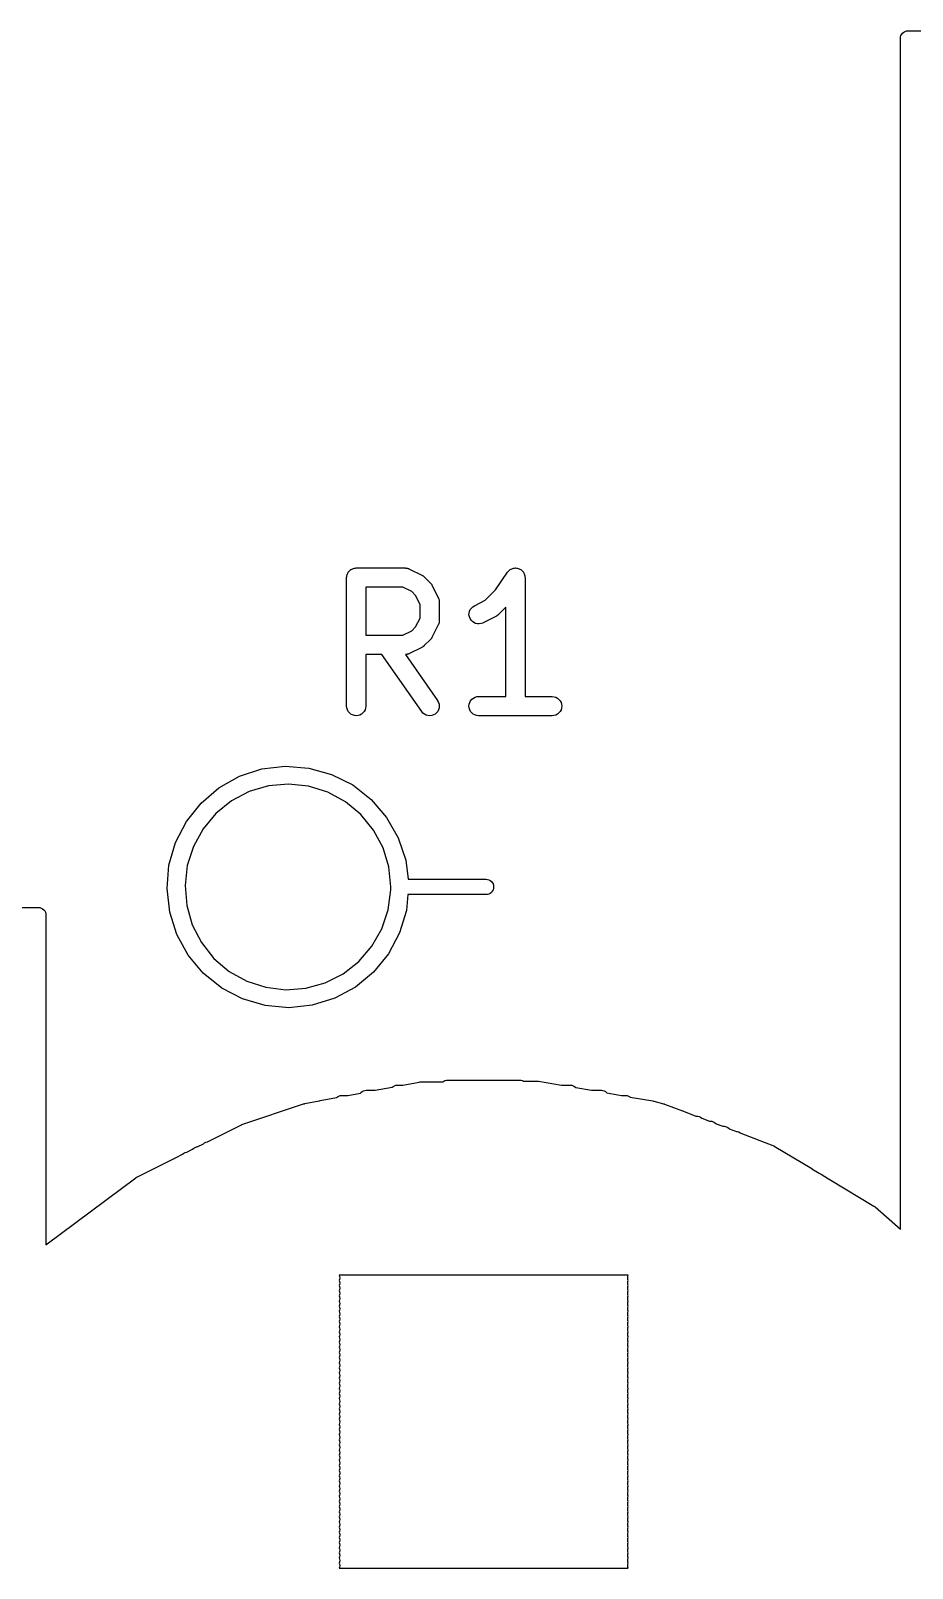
# Model space of a CAD drawing. Extents: x 85 to 121.7, y -96.4 to -70.
# Drawn here: x 105.19 to 112.05, y -83.53 to -71.57 of the extents above; entities that cross this region are included whole.
import ezdxf

# ---------------------------------------------------------------- set-up
doc = ezdxf.new("R2010")
doc.units = 0
doc.header["$MEASUREMENT"] = 0
doc.layers.add('BLACK', color=7, linetype='CONTINUOUS')

msp = doc.modelspace()

# ---------------------------------------------------------------- linework, layer by layer
at = {"layer": 'BLACK', "linetype": 'CONTINUOUS'}
for p, q in [((111.954, -71.628), (111.955, -71.6162)), ((111.954, -71.6309), (111.954, -71.628)), ((111.954, -80.896), (111.954, -71.6309)), ((111.955, -71.6162), (111.958, -71.6049)), ((111.958, -71.6049), (111.964, -71.5945)), ((111.964, -71.5945), (111.971, -71.5854)), ((111.971, -71.5854), (111.981, -71.5779)), ((111.981, -71.5779), (111.991, -71.5723)), ((111.991, -71.5723), (112.002, -71.5689)), ((112.002, -71.5689), (112.011, -71.568)), ((112.011, -71.568), (112.014, -71.5677)), ((112.014, -71.5677), (112.017, -71.568)), ((112.017, -71.568), (113.281, -71.568)), ((107.692, -75.7548), (107.699, -75.7528)), ((107.699, -75.7528), (107.705, -75.7508)), ((107.705, -75.7508), (107.706, -75.7508)), ((107.706, -75.7507), (107.713, -75.7501)), ((107.706, -75.7508), (107.706, -75.7507)), ((107.713, -75.7501), (107.72, -75.7494)), ((107.72, -75.7494), (108.101, -75.7494)), ((108.101, -75.7494), (108.102, -75.7494)), ((108.102, -75.7494), (108.104, -75.7496)), ((108.104, -75.7496), (108.106, -75.7496)), ((108.106, -75.7496), (108.111, -75.7504)), ((108.111, -75.7504), (108.116, -75.751)), ((108.116, -75.751), (108.119, -75.7517)), ((108.119, -75.7517), (108.121, -75.7521)), ((108.121, -75.7521), (108.126, -75.7539)), ((108.93, -75.7548), (108.937, -75.7528)), ((108.937, -75.7528), (108.944, -75.7507)), ((108.944, -75.7507), (108.951, -75.7501)), ((108.944, -75.7507), (108.944, -75.7507)), ((108.944, -75.7507), (108.944, -75.7507)), ((108.951, -75.7501), (108.959, -75.7494)), ((108.959, -75.7494), (108.959, -75.7494)), ((108.959, -75.7494), (108.966, -75.7501)), ((108.959, -75.7494), (108.959, -75.7494)), ((108.966, -75.7501), (108.973, -75.7509)), ((108.973, -75.7509), (108.973, -75.7509)), ((108.973, -75.7509), (108.973, -75.7509)), ((108.973, -75.7509), (108.98, -75.7531)), ((107.645, -75.8233), (107.646, -75.8163)), ((107.645, -75.8238), (107.645, -75.8233)), ((107.645, -75.8239), (107.645, -75.8238)), ((107.645, -75.8244), (107.645, -75.8239)), ((107.645, -75.8239), (107.645, -75.8239)), ((107.645, -76.8244), (107.645, -75.8244)), ((107.646, -75.8093), (107.647, -75.809)), ((107.646, -75.8163), (107.646, -75.8093)), ((107.647, -75.8088), (107.649, -75.8021)), ((107.647, -75.809), (107.647, -75.8088)), ((107.649, -75.8021), (107.651, -75.7953)), ((107.651, -75.7948), (107.654, -75.7886)), ((107.651, -75.7951), (107.651, -75.7948)), ((107.651, -75.7953), (107.651, -75.7951)), ((107.654, -75.7886), (107.658, -75.7824)), ((107.658, -75.782), (107.663, -75.7766)), ((107.658, -75.7822), (107.658, -75.782)), ((107.658, -75.7824), (107.658, -75.7822)), ((107.663, -75.7766), (107.667, -75.7712)), ((107.667, -75.7708), (107.673, -75.7664)), ((107.667, -75.771), (107.667, -75.7708)), ((107.667, -75.7712), (107.667, -75.771)), ((107.673, -75.7664), (107.678, -75.7619)), ((107.678, -75.7619), (107.679, -75.7618)), ((107.679, -75.7616), (107.685, -75.7584)), ((107.679, -75.7618), (107.679, -75.7616)), ((107.685, -75.7584), (107.691, -75.755)), ((107.691, -75.755), (107.692, -75.755)), ((107.692, -75.755), (107.692, -75.7548)), ((108.126, -75.7539), (108.13, -75.7554)), ((108.13, -75.7554), (108.132, -75.7565)), ((108.132, -75.7565), (108.134, -75.7573)), ((108.134, -75.7573), (108.23, -75.8049)), ((108.23, -75.8049), (108.231, -75.8054)), ((108.231, -75.8054), (108.234, -75.8077)), ((108.234, -75.8077), (108.238, -75.8097)), ((108.238, -75.8097), (108.24, -75.8117)), ((108.24, -75.8117), (108.243, -75.8134)), ((108.243, -75.8134), (108.246, -75.8163)), ((108.246, -75.8163), (108.249, -75.819)), ((108.249, -75.819), (108.297, -75.8666)), ((108.297, -75.8666), (108.297, -75.8673)), ((108.297, -75.8673), (108.3, -75.8706)), ((108.3, -75.8706), (108.303, -75.8737)), ((108.804, -75.9195), (108.896, -75.7828)), ((108.896, -75.7819), (108.901, -75.7765)), ((108.896, -75.782), (108.896, -75.7819)), ((108.896, -75.7828), (108.896, -75.782)), ((108.896, -75.782), (108.896, -75.782)), ((108.896, -75.782), (108.896, -75.782)), ((108.901, -75.7765), (108.906, -75.7708)), ((108.906, -75.7707), (108.911, -75.7662)), ((108.906, -75.7708), (108.906, -75.7707)), ((108.906, -75.7708), (108.906, -75.7708)), ((108.911, -75.7662), (108.917, -75.7616)), ((108.917, -75.7616), (108.924, -75.7581)), ((108.917, -75.7616), (108.917, -75.7616)), ((108.917, -75.7616), (108.917, -75.7616)), ((108.924, -75.7581), (108.93, -75.7548)), ((108.93, -75.7548), (108.93, -75.7548)), ((108.93, -75.7548), (108.93, -75.7548)), ((108.98, -75.7531), (108.987, -75.7552)), ((108.987, -75.7552), (108.987, -75.7553)), ((108.987, -75.7553), (108.987, -75.7553)), ((108.987, -75.7553), (108.993, -75.7586)), ((108.993, -75.7586), (109, -75.7622)), ((109, -75.7622), (109, -75.7622)), ((109, -75.7622), (109, -75.7623)), ((109, -75.7623), (109.005, -75.7666)), ((109.005, -75.7666), (109.011, -75.7715)), ((109.011, -75.7715), (109.011, -75.7716)), ((109.011, -75.7716), (109.011, -75.7716)), ((109.011, -75.7716), (109.016, -75.7772)), ((109.016, -75.7772), (109.02, -75.7829)), ((109.02, -75.7829), (109.02, -75.7829)), ((109.02, -75.7829), (109.021, -75.783)), ((109.021, -75.783), (109.024, -75.7894)), ((109.024, -75.7894), (109.027, -75.7958)), ((109.027, -75.7958), (109.027, -75.7959)), ((109.027, -75.7959), (109.027, -75.7959)), ((109.027, -75.7959), (109.029, -75.8026)), ((109.029, -75.8026), (109.032, -75.8098)), ((109.032, -75.8098), (109.032, -75.8099)), ((109.032, -75.8099), (109.032, -75.8099)), ((109.032, -75.8099), (109.032, -75.8172)), ((109.032, -75.8172), (109.033, -75.8244)), ((109.033, -75.8244), (109.033, -76.7494)), ((107.795, -75.8994), (107.795, -76.2732)), ((108.083, -75.8994), (107.795, -75.8994)), ((108.152, -75.9336), (108.083, -75.8994)), ((108.182, -75.964), (108.152, -75.9336)), ((108.216, -76.0326), (108.182, -75.964)), ((108.303, -75.8737), (108.305, -75.8763)), ((108.305, -75.8763), (108.307, -75.8788)), ((108.307, -75.8788), (108.309, -75.8825)), ((108.309, -75.8825), (108.311, -75.8861)), ((108.311, -75.8861), (108.358, -75.9813)), ((108.358, -75.9813), (108.359, -75.9823)), ((108.359, -75.9823), (108.36, -75.9843)), ((108.36, -75.9843), (108.361, -75.9863)), ((108.361, -75.9863), (108.362, -75.9912)), ((108.362, -75.9912), (108.364, -75.996)), ((108.723, -76.0008), (108.804, -75.9195)), ((108.216, -76.14), (108.216, -76.0326)), ((108.364, -75.996), (108.364, -75.9982)), ((108.364, -75.9982), (108.365, -76.0003)), ((108.365, -76.0003), (108.365, -76.0054)), ((108.365, -76.0054), (108.366, -76.0105)), ((108.366, -76.0105), (108.366, -76.0127)), ((108.366, -76.0127), (108.366, -76.0149)), ((108.366, -76.0149), (108.366, -76.1577)), ((108.597, -76.115), (108.598, -76.1004)), ((108.598, -76.1004), (108.601, -76.0861)), ((108.601, -76.0861), (108.607, -76.0728)), ((108.607, -76.0728), (108.616, -76.0609)), ((108.616, -76.0609), (108.626, -76.0508)), ((108.626, -76.0508), (108.639, -76.043)), ((108.639, -76.043), (108.723, -76.0008)), ((108.883, -76.0531), (108.821, -76.1155)), ((108.883, -76.7494), (108.883, -76.0531)), ((108.152, -76.2389), (108.182, -76.2085)), ((108.182, -76.2085), (108.216, -76.14)), ((108.358, -76.1913), (108.311, -76.2865)), ((108.359, -76.1892), (108.358, -76.1913)), ((108.36, -76.1873), (108.359, -76.1892)), ((108.362, -76.1824), (108.36, -76.1873)), ((108.364, -76.1776), (108.362, -76.1824)), ((108.365, -76.1733), (108.364, -76.1754)), ((108.364, -76.1754), (108.364, -76.1776)), ((108.366, -76.1632), (108.365, -76.1682)), ((108.365, -76.1682), (108.365, -76.1733)), ((108.366, -76.1577), (108.366, -76.1588)), ((108.366, -76.1588), (108.366, -76.161)), ((108.366, -76.161), (108.366, -76.1632)), ((108.6, -76.1295), (108.597, -76.115)), ((108.605, -76.1432), (108.6, -76.1295)), ((108.613, -76.1556), (108.605, -76.1432)), ((108.623, -76.1663), (108.613, -76.1556)), ((108.635, -76.1749), (108.623, -76.1663)), ((108.648, -76.181), (108.635, -76.1749)), ((108.662, -76.1844), (108.648, -76.181)), ((108.677, -76.185), (108.662, -76.1844)), ((108.691, -76.1827), (108.677, -76.185)), ((108.705, -76.1776), (108.691, -76.1827)), ((108.706, -76.1772), (108.705, -76.1776)), ((108.801, -76.1296), (108.706, -76.1772)), ((108.805, -76.1273), (108.801, -76.1296)), ((108.808, -76.1254), (108.805, -76.1273)), ((108.811, -76.1234), (108.808, -76.1254)), ((108.813, -76.1218), (108.811, -76.1234)), ((108.817, -76.1189), (108.813, -76.1218)), ((108.82, -76.1162), (108.817, -76.1189)), ((108.821, -76.1155), (108.82, -76.1162)), ((107.795, -76.2732), (108.083, -76.2732)), ((108.083, -76.2732), (108.152, -76.2389)), ((108.297, -76.306), (108.249, -76.3536)), ((108.299, -76.3027), (108.297, -76.306)), ((108.302, -76.2997), (108.299, -76.3027)), ((108.304, -76.2971), (108.302, -76.2997)), ((108.306, -76.2947), (108.304, -76.2971)), ((108.308, -76.291), (108.306, -76.2947)), ((108.31, -76.2874), (108.308, -76.291)), ((108.311, -76.2865), (108.31, -76.2874)), ((107.919, -76.4232), (107.795, -76.4232)), ((107.795, -76.4232), (107.795, -76.8244)), ((108.23, -76.8674), (107.919, -76.4232)), ((108.103, -76.423), (108.102, -76.4231)), ((108.102, -76.4231), (108.353, -76.7814)), ((108.105, -76.4231), (108.103, -76.423)), ((108.11, -76.4223), (108.105, -76.4231)), ((108.115, -76.4218), (108.11, -76.4223)), ((108.118, -76.4211), (108.115, -76.4218)), ((108.12, -76.4208), (108.118, -76.4211)), ((108.125, -76.419), (108.12, -76.4208)), ((108.129, -76.4175), (108.125, -76.419)), ((108.131, -76.4165), (108.129, -76.4175)), ((108.133, -76.4157), (108.131, -76.4165)), ((108.134, -76.4153), (108.133, -76.4157)), ((108.23, -76.3677), (108.134, -76.4153)), ((108.233, -76.3654), (108.23, -76.3677)), ((108.237, -76.3635), (108.233, -76.3654)), ((108.239, -76.3615), (108.237, -76.3635)), ((108.242, -76.3599), (108.239, -76.3615)), ((108.245, -76.357), (108.242, -76.3599)), ((108.248, -76.3543), (108.245, -76.357)), ((108.249, -76.3536), (108.248, -76.3543)), ((107.646, -76.8389), (107.645, -76.8244)), ((107.795, -76.8254), (107.793, -76.84)), ((107.795, -76.8244), (107.795, -76.8254)), ((108.353, -76.7814), (108.353, -76.7822)), ((108.353, -76.7822), (108.36, -76.7951)), ((108.36, -76.7951), (108.365, -76.8091)), ((108.365, -76.8091), (108.366, -76.8236)), ((108.366, -76.8236), (108.365, -76.8382)), ((108.597, -76.8239), (108.599, -76.8093)), ((108.599, -76.8384), (108.597, -76.8239)), ((108.599, -76.8093), (108.603, -76.7953)), ((108.603, -76.7953), (108.61, -76.7824)), ((108.61, -76.7824), (108.619, -76.7712)), ((108.619, -76.7712), (108.631, -76.7619)), ((108.631, -76.7619), (108.644, -76.755)), ((108.644, -76.755), (108.658, -76.7508)), ((108.658, -76.7508), (108.672, -76.7494)), ((108.672, -76.7494), (108.883, -76.7494)), ((109.033, -76.7494), (109.244, -76.7494)), ((109.244, -76.7494), (109.245, -76.7494)), ((109.245, -76.7494), (109.259, -76.751)), ((109.259, -76.751), (109.273, -76.7554)), ((109.273, -76.7554), (109.286, -76.7625)), ((109.286, -76.7625), (109.297, -76.7719)), ((109.297, -76.7719), (109.306, -76.7833)), ((109.306, -76.7833), (109.313, -76.7963)), ((109.313, -76.7963), (109.317, -76.8103)), ((109.317, -76.8103), (109.319, -76.8249)), ((109.319, -76.8249), (109.317, -76.8395)), ((107.651, -76.853), (107.646, -76.8389)), ((107.657, -76.8659), (107.651, -76.853)), ((107.667, -76.8772), (107.657, -76.8659)), ((107.678, -76.8866), (107.667, -76.8772)), ((107.691, -76.8935), (107.678, -76.8866)), ((107.705, -76.8978), (107.691, -76.8935)), ((107.719, -76.8994), (107.705, -76.8978)), ((107.734, -76.8981), (107.719, -76.8994)), ((107.748, -76.8939), (107.734, -76.8981)), ((107.761, -76.8871), (107.748, -76.8939)), ((107.772, -76.878), (107.761, -76.8871)), ((107.782, -76.8668), (107.772, -76.878)), ((107.789, -76.8539), (107.782, -76.8668)), ((107.793, -76.84), (107.789, -76.8539)), ((108.239, -76.8785), (108.23, -76.8674)), ((108.251, -76.8876), (108.239, -76.8785)), ((108.264, -76.8942), (108.251, -76.8876)), ((108.278, -76.8982), (108.264, -76.8942)), ((108.293, -76.8994), (108.278, -76.8982)), ((108.307, -76.8977), (108.293, -76.8994)), ((108.321, -76.8932), (108.307, -76.8977)), ((108.334, -76.8861), (108.321, -76.8932)), ((108.345, -76.8767), (108.334, -76.8861)), ((108.354, -76.8652), (108.345, -76.8767)), ((108.361, -76.8522), (108.354, -76.8652)), ((108.365, -76.8382), (108.361, -76.8522)), ((108.603, -76.8525), (108.599, -76.8384)), ((108.61, -76.8654), (108.603, -76.8525)), ((108.619, -76.8769), (108.61, -76.8654)), ((108.63, -76.8863), (108.619, -76.8769)), ((108.643, -76.8933), (108.63, -76.8863)), ((108.657, -76.8977), (108.643, -76.8933)), ((108.671, -76.8994), (108.657, -76.8977)), ((108.672, -76.8994), (108.671, -76.8994)), ((109.244, -76.8994), (108.672, -76.8994)), ((109.258, -76.898), (109.244, -76.8994)), ((109.272, -76.8937), (109.258, -76.898)), ((109.285, -76.8868), (109.272, -76.8937)), ((109.297, -76.8776), (109.285, -76.8868)), ((109.306, -76.8663), (109.297, -76.8776)), ((109.313, -76.8534), (109.306, -76.8663)), ((109.317, -76.8395), (109.313, -76.8534)), ((106.986, -77.3139), (107.168, -77.2922)), ((107.168, -77.2922), (107.351, -77.3063)), ((107.351, -77.3063), (107.528, -77.3556)), ((106.652, -77.4601), (106.812, -77.3706)), ((106.812, -77.3706), (106.986, -77.3139)), ((107.528, -77.3556), (107.692, -77.4383)), ((106.512, -77.579), (106.652, -77.4601)), ((106.888, -77.4903), (106.75, -77.5626)), ((107.038, -77.4462), (106.888, -77.4903)), ((107.194, -77.432), (107.038, -77.4462)), ((107.349, -77.4483), (107.194, -77.432)), ((107.498, -77.4945), (107.349, -77.4483)), ((107.635, -77.5688), (107.498, -77.4945)), ((107.692, -77.4383), (107.836, -77.5513)), ((106.398, -77.7228), (106.512, -77.579)), ((106.628, -77.6604), (106.528, -77.78)), ((106.75, -77.5626), (106.628, -77.6604)), ((107.756, -77.6683), (107.635, -77.5688)), ((107.836, -77.5513), (107.956, -77.6902)), ((106.314, -77.886), (106.398, -77.7228)), ((106.528, -77.78), (106.453, -77.9168)), ((107.854, -77.7893), (107.756, -77.6683)), ((107.956, -77.6902), (108.047, -77.8497)), ((106.263, -78.0623), (106.314, -77.886)), ((107.928, -77.9271), (107.854, -77.7893)), ((108.047, -77.8497), (108.105, -78.0237)), ((106.453, -77.9168), (106.405, -78.0657)), ((107.973, -78.0766), (107.928, -77.9271)), ((108.105, -78.0237), (108.123, -78.172)), ((106.248, -78.2451), (106.263, -78.0623)), ((106.405, -78.0657), (106.388, -78.2208)), ((107.988, -78.2305), (107.973, -78.0766)), ((106.269, -78.4274), (106.248, -78.2451)), ((106.388, -78.2208), (106.401, -78.3764)), ((107.968, -78.4092), (107.988, -78.2543)), ((107.988, -78.232), (107.988, -78.2305)), ((107.988, -78.2346), (107.988, -78.232)), ((107.988, -78.2543), (107.988, -78.2346)), ((108.123, -78.172), (108.731, -78.172)), ((108.731, -78.172), (108.74, -78.1729)), ((108.74, -78.1729), (108.751, -78.1763)), ((108.751, -78.1763), (108.761, -78.1819)), ((108.761, -78.1819), (108.771, -78.1894)), ((108.771, -78.1894), (108.778, -78.1985)), ((108.778, -78.2655), (108.771, -78.2746)), ((108.778, -78.1985), (108.784, -78.2089)), ((108.784, -78.2551), (108.778, -78.2655)), ((108.784, -78.2089), (108.787, -78.2202)), ((108.787, -78.2438), (108.784, -78.2551)), ((108.787, -78.2202), (108.788, -78.232)), ((108.788, -78.232), (108.787, -78.2438)), ((106.401, -78.3764), (106.444, -78.5265)), ((108.122, -78.292), (108.11, -78.4146)), ((108.731, -78.292), (108.122, -78.292)), ((108.74, -78.2911), (108.731, -78.292)), ((108.751, -78.2877), (108.74, -78.2911)), ((108.761, -78.2821), (108.751, -78.2877)), ((108.771, -78.2746), (108.761, -78.2821)), ((104.818, -78.392), (105.243, -78.392)), ((105.243, -78.392), (105.246, -78.3917)), ((105.246, -78.3917), (105.249, -78.392)), ((105.249, -78.392), (105.258, -78.3929)), ((105.258, -78.3929), (105.269, -78.3963)), ((105.269, -78.3963), (105.279, -78.4019)), ((105.279, -78.4019), (105.289, -78.4094)), ((105.289, -78.4094), (105.296, -78.4185)), ((105.296, -78.4185), (105.302, -78.4289)), ((105.302, -78.4289), (105.305, -78.4402)), ((105.305, -78.4402), (105.306, -78.452)), ((105.306, -78.452), (105.306, -78.4549)), ((105.306, -78.4549), (105.306, -81.0173)), ((106.324, -78.6023), (106.269, -78.4274)), ((107.919, -78.5574), (107.968, -78.4092)), ((108.11, -78.4146), (108.057, -78.5902)), ((106.412, -78.7631), (106.324, -78.6023)), ((106.444, -78.5265), (106.516, -78.6654)), ((107.842, -78.6931), (107.919, -78.5574)), ((108.057, -78.5902), (107.971, -78.7522)), ((106.516, -78.6654), (106.613, -78.7877)), ((107.74, -78.8113), (107.842, -78.6931)), ((106.53, -78.9036), (106.412, -78.7631)), ((106.613, -78.7877), (106.731, -78.8889)), ((107.617, -78.9075), (107.74, -78.8113)), ((107.971, -78.7522), (107.855, -78.8944)), ((106.673, -79.0186), (106.53, -78.9036)), ((106.731, -78.8889), (106.868, -78.9651)), ((106.868, -78.9651), (107.016, -79.0133)), ((107.327, -79.0198), (107.477, -78.9779)), ((107.477, -78.9779), (107.617, -78.9075)), ((107.855, -78.8944), (107.714, -79.0113)), ((106.836, -79.1036), (106.673, -79.0186)), ((107.012, -79.1553), (106.836, -79.1036)), ((107.016, -79.0133), (107.171, -79.0318)), ((107.171, -79.0318), (107.327, -79.0198)), ((107.552, -79.0986), (107.377, -79.1528)), ((107.714, -79.0113), (107.552, -79.0986)), ((107.195, -79.172), (107.012, -79.1553)), ((107.377, -79.1528), (107.195, -79.172)), ((107.766, -79.8249), (107.776, -79.8193)), ((107.776, -79.8193), (107.787, -79.8159)), ((107.787, -79.8159), (107.796, -79.815)), ((107.796, -79.815), (107.868, -79.815)), ((107.868, -79.815), (108, -79.7902)), ((108, -79.7902), (108.007, -79.7849)), ((108.007, -79.7849), (108.017, -79.7793)), ((108.017, -79.7793), (108.028, -79.7759)), ((108.028, -79.7759), (108.037, -79.775)), ((108.037, -79.775), (108.081, -79.775)), ((108.081, -79.775), (108.21, -79.7507)), ((108.21, -79.7507), (108.217, -79.7498)), ((108.217, -79.7498), (108.219, -79.7499)), ((108.219, -79.7499), (108.221, -79.7497)), ((108.221, -79.7497), (108.395, -79.7484)), ((108.395, -79.7484), (108.4, -79.7449)), ((108.4, -79.7449), (108.41, -79.7393)), ((108.41, -79.7393), (108.421, -79.7359)), ((108.421, -79.7359), (108.43, -79.735)), ((108.43, -79.735), (108.994, -79.735)), ((108.994, -79.735), (109.003, -79.7359)), ((109.003, -79.7359), (109.014, -79.7393)), ((109.014, -79.7393), (109.022, -79.7437)), ((109.022, -79.7437), (109.126, -79.7429)), ((109.126, -79.7429), (109.126, -79.7429)), ((109.126, -79.7429), (109.126, -79.7429)), ((109.126, -79.7429), (109.133, -79.7432)), ((109.133, -79.7432), (109.135, -79.7436)), ((109.135, -79.7436), (109.137, -79.7438)), ((109.137, -79.7438), (109.318, -79.775)), ((109.318, -79.775), (109.387, -79.775)), ((109.387, -79.775), (109.396, -79.7759)), ((109.396, -79.7759), (109.407, -79.7793)), ((109.407, -79.7793), (109.417, -79.7849)), ((109.417, -79.7849), (109.427, -79.7924)), ((109.427, -79.7924), (109.428, -79.7939)), ((109.428, -79.7939), (109.55, -79.815)), ((109.55, -79.815), (109.628, -79.815)), ((109.628, -79.815), (109.637, -79.8159)), ((109.637, -79.8159), (109.648, -79.8193)), ((109.648, -79.8193), (109.658, -79.8249)), ((106.83, -80.0823), (107.31, -79.9207)), ((107.31, -79.9207), (107.316, -79.9189)), ((107.316, -79.9189), (107.317, -79.9188)), ((107.317, -79.9188), (107.321, -79.9177)), ((107.321, -79.9177), (107.432, -79.8968)), ((107.432, -79.8968), (107.435, -79.8959)), ((107.435, -79.8959), (107.439, -79.8955)), ((107.439, -79.8955), (107.566, -79.8716)), ((107.566, -79.8716), (107.575, -79.8649)), ((107.575, -79.8649), (107.585, -79.8593)), ((107.585, -79.8593), (107.596, -79.8559)), ((107.596, -79.8559), (107.605, -79.855)), ((107.605, -79.855), (107.655, -79.855)), ((107.655, -79.855), (107.753, -79.8366)), ((107.753, -79.8366), (107.756, -79.8324)), ((107.756, -79.8324), (107.766, -79.8249)), ((109.658, -79.8249), (109.668, -79.8324)), ((109.668, -79.8324), (109.67, -79.8357)), ((109.67, -79.8357), (109.783, -79.855)), ((109.783, -79.855), (109.819, -79.855)), ((109.819, -79.855), (109.828, -79.8559)), ((109.828, -79.8559), (109.839, -79.8593)), ((109.839, -79.8593), (109.849, -79.8649)), ((109.849, -79.8649), (109.852, -79.867)), ((109.852, -79.867), (110.028, -79.8973)), ((110.028, -79.8973), (110.033, -79.8984)), ((110.033, -79.8984), (110.034, -79.8986)), ((110.034, -79.8986), (110.111, -79.9197)), ((110.111, -79.9197), (110.116, -79.9212)), ((110.116, -79.9212), (110.117, -79.9215)), ((110.117, -79.9215), (110.259, -79.9758)), ((110.259, -79.9758), (110.26, -79.9759)), ((110.26, -79.9759), (110.271, -79.9793)), ((110.271, -79.9793), (110.278, -79.9831)), ((110.278, -79.9831), (110.362, -80.015)), ((110.362, -80.015), (110.369, -80.015)), ((110.369, -80.015), (110.378, -80.0159)), ((110.378, -80.0159), (110.389, -80.0193)), ((110.389, -80.0193), (110.399, -80.0249)), ((110.399, -80.0249), (110.409, -80.0324)), ((110.409, -80.0324), (110.409, -80.033)), ((110.409, -80.033), (110.467, -80.055)), ((110.467, -80.055), (110.478, -80.055)), ((110.478, -80.055), (110.487, -80.0559)), ((110.487, -80.0559), (110.498, -80.0593)), ((110.498, -80.0593), (110.508, -80.0649)), ((106.562, -80.2157), (106.822, -80.0855)), ((106.822, -80.0855), (106.829, -80.0828)), ((106.829, -80.0826), (106.83, -80.0823)), ((106.829, -80.0828), (106.829, -80.0826)), ((110.508, -80.0649), (110.518, -80.0724)), ((110.518, -80.0724), (110.52, -80.0753)), ((110.52, -80.0753), (110.572, -80.095)), ((110.572, -80.095), (110.581, -80.095)), ((110.581, -80.095), (110.59, -80.0959)), ((110.59, -80.0959), (110.601, -80.0993)), ((110.601, -80.0993), (110.611, -80.1049)), ((110.611, -80.1049), (110.621, -80.1124)), ((110.621, -80.1124), (110.622, -80.1142)), ((110.622, -80.1142), (110.677, -80.135)), ((110.677, -80.135), (110.677, -80.135)), ((110.677, -80.135), (110.686, -80.1359)), ((110.686, -80.1359), (110.697, -80.1393)), ((110.697, -80.1393), (110.707, -80.1449)), ((110.707, -80.1449), (110.712, -80.1484)), ((110.712, -80.1484), (110.962, -80.2439)), ((106.378, -80.3049), (106.388, -80.2993)), ((106.388, -80.2993), (106.399, -80.2959)), ((106.399, -80.2959), (106.402, -80.2956)), ((106.402, -80.2956), (106.447, -80.2734)), ((106.447, -80.2724), (106.457, -80.2649)), ((106.447, -80.2734), (106.447, -80.2724)), ((106.457, -80.2649), (106.467, -80.2593)), ((106.467, -80.2593), (106.478, -80.2559)), ((106.478, -80.2559), (106.482, -80.2555)), ((106.482, -80.2555), (106.531, -80.2313)), ((106.531, -80.2313), (106.539, -80.2249)), ((106.539, -80.2249), (106.549, -80.2193)), ((106.549, -80.2193), (106.56, -80.2159)), ((106.56, -80.2159), (106.562, -80.2157)), ((110.962, -80.2439), (110.969, -80.2467)), ((110.969, -80.2467), (110.97, -80.2477)), ((110.97, -80.2477), (110.972, -80.2485)), ((110.972, -80.2485), (111.264, -80.4247)), ((106.013, -80.4903), (106.298, -80.3475)), ((106.298, -80.3475), (106.302, -80.3449)), ((106.302, -80.3449), (106.312, -80.3393)), ((106.312, -80.3393), (106.319, -80.3371)), ((106.319, -80.3371), (106.368, -80.3125)), ((106.368, -80.3124), (106.378, -80.3049)), ((106.368, -80.3125), (106.368, -80.3124)), ((105.306, -81.0173), (106.004, -80.4959)), ((106.004, -80.4958), (106.01, -80.4921)), ((106.004, -80.4959), (106.004, -80.4958)), ((106.004, -80.4959), (106.004, -80.4959)), ((106.01, -80.4921), (106.011, -80.4913)), ((106.011, -80.4913), (106.013, -80.4903)), ((111.264, -80.4247), (111.264, -80.4249)), ((111.264, -80.4249), (111.265, -80.4249)), ((111.265, -80.4249), (111.321, -80.459)), ((111.321, -80.459), (111.322, -80.4593)), ((111.322, -80.4593), (111.332, -80.4649)), ((111.332, -80.4649), (111.337, -80.4686)), ((111.337, -80.4686), (111.395, -80.5037)), ((111.395, -80.5037), (111.397, -80.5049)), ((111.397, -80.5049), (111.398, -80.5054)), ((111.398, -80.5054), (111.747, -80.7156)), ((111.747, -80.7156), (111.747, -80.7156)), ((111.747, -80.7156), (111.747, -80.7156)), ((111.747, -80.7156), (111.753, -80.7195)), ((111.753, -80.7195), (111.754, -80.7207)), ((111.754, -80.7207), (111.756, -80.7219)), ((111.756, -80.7219), (111.954, -80.896)), ((107.588, -81.255), (107.59, -81.2632)), ((109.836, -81.255), (107.588, -81.255)), ((109.834, -81.2632), (109.836, -81.255)), ((107.59, -81.2868), (107.588, -81.295)), ((107.588, -81.295), (107.59, -81.3032)), ((107.59, -81.3268), (107.588, -81.335)), ((107.588, -81.335), (107.59, -81.3432)), ((107.59, -81.3668), (107.588, -81.375)), ((107.588, -81.375), (107.59, -81.3832)), ((107.59, -81.2632), (107.591, -81.275)), ((107.591, -81.275), (107.59, -81.2868)), ((107.59, -81.3032), (107.591, -81.315)), ((107.591, -81.315), (107.59, -81.3268)), ((107.59, -81.3432), (107.591, -81.355)), ((107.591, -81.355), (107.59, -81.3668)), ((109.833, -81.275), (109.834, -81.2632)), ((109.834, -81.2868), (109.833, -81.275)), ((109.833, -81.315), (109.834, -81.3032)), ((109.834, -81.3268), (109.833, -81.315)), ((109.833, -81.355), (109.834, -81.3432)), ((109.834, -81.3668), (109.833, -81.355)), ((109.836, -81.295), (109.834, -81.2868)), ((109.834, -81.3032), (109.836, -81.295)), ((109.836, -81.335), (109.834, -81.3268)), ((109.834, -81.3432), (109.836, -81.335)), ((109.836, -81.375), (109.834, -81.3668)), ((109.834, -81.3832), (109.836, -81.375)), ((107.59, -81.4068), (107.588, -81.415)), ((107.588, -81.415), (107.59, -81.4232)), ((107.59, -81.4468), (107.588, -81.455)), ((107.588, -81.455), (107.59, -81.4632)), ((107.59, -81.4868), (107.588, -81.495)), ((107.588, -81.495), (107.59, -81.5032)), ((107.59, -81.3832), (107.591, -81.395)), ((107.591, -81.395), (107.59, -81.4068)), ((107.59, -81.4232), (107.591, -81.435)), ((107.591, -81.435), (107.59, -81.4468)), ((107.59, -81.4632), (107.591, -81.475)), ((107.591, -81.475), (107.59, -81.4868)), ((109.833, -81.395), (109.834, -81.3832)), ((109.834, -81.4068), (109.833, -81.395)), ((109.833, -81.435), (109.834, -81.4232)), ((109.834, -81.4468), (109.833, -81.435)), ((109.833, -81.475), (109.834, -81.4632)), ((109.834, -81.4868), (109.833, -81.475)), ((109.836, -81.415), (109.834, -81.4068)), ((109.834, -81.4232), (109.836, -81.415)), ((109.836, -81.455), (109.834, -81.4468)), ((109.834, -81.4632), (109.836, -81.455)), ((109.836, -81.495), (109.834, -81.4868)), ((109.834, -81.5032), (109.836, -81.495)), ((107.59, -81.5268), (107.588, -81.535)), ((107.588, -81.535), (107.59, -81.5432)), ((107.59, -81.5668), (107.588, -81.575)), ((107.588, -81.575), (107.59, -81.5832)), ((107.59, -81.6068), (107.588, -81.615)), ((107.588, -81.615), (107.59, -81.6232)), ((107.59, -81.5032), (107.591, -81.515)), ((107.591, -81.515), (107.59, -81.5268)), ((107.59, -81.5432), (107.591, -81.555)), ((107.591, -81.555), (107.59, -81.5668)), ((107.59, -81.5832), (107.591, -81.595)), ((107.591, -81.595), (107.59, -81.6068)), ((109.833, -81.515), (109.834, -81.5032)), ((109.834, -81.5268), (109.833, -81.515)), ((109.833, -81.555), (109.834, -81.5432)), ((109.834, -81.5668), (109.833, -81.555)), ((109.833, -81.595), (109.834, -81.5832)), ((109.834, -81.6068), (109.833, -81.595)), ((109.836, -81.535), (109.834, -81.5268)), ((109.834, -81.5432), (109.836, -81.535)), ((109.836, -81.575), (109.834, -81.5668)), ((109.834, -81.5832), (109.836, -81.575)), ((109.836, -81.615), (109.834, -81.6068)), ((109.834, -81.6232), (109.836, -81.615)), ((107.59, -81.6468), (107.588, -81.655)), ((107.588, -81.655), (107.59, -81.6632)), ((107.59, -81.6868), (107.588, -81.695)), ((107.588, -81.695), (107.59, -81.7032)), ((107.59, -81.7268), (107.588, -81.735)), ((107.588, -81.735), (107.59, -81.7432)), ((107.59, -81.6232), (107.591, -81.635)), ((107.591, -81.635), (107.59, -81.6468)), ((107.59, -81.6632), (107.591, -81.675)), ((107.591, -81.675), (107.59, -81.6868)), ((107.59, -81.7032), (107.591, -81.715)), ((107.591, -81.715), (107.59, -81.7268)), ((109.833, -81.635), (109.834, -81.6232)), ((109.834, -81.6468), (109.833, -81.635)), ((109.833, -81.675), (109.834, -81.6632)), ((109.834, -81.6868), (109.833, -81.675)), ((109.833, -81.715), (109.834, -81.7032)), ((109.834, -81.7268), (109.833, -81.715)), ((109.836, -81.655), (109.834, -81.6468)), ((109.834, -81.6632), (109.836, -81.655)), ((109.836, -81.695), (109.834, -81.6868)), ((109.834, -81.7032), (109.836, -81.695)), ((109.836, -81.735), (109.834, -81.7268)), ((109.834, -81.7432), (109.836, -81.735)), ((107.59, -81.7668), (107.588, -81.775)), ((107.588, -81.775), (107.59, -81.7832)), ((107.59, -81.8068), (107.588, -81.815)), ((107.588, -81.815), (107.59, -81.8232)), ((107.59, -81.8468), (107.588, -81.855)), ((107.588, -81.855), (107.59, -81.8632)), ((107.59, -81.7432), (107.591, -81.755)), ((107.591, -81.755), (107.59, -81.7668)), ((107.59, -81.7832), (107.591, -81.795)), ((107.591, -81.795), (107.59, -81.8068)), ((107.59, -81.8232), (107.591, -81.835)), ((107.591, -81.835), (107.59, -81.8468)), ((109.833, -81.755), (109.834, -81.7432)), ((109.834, -81.7668), (109.833, -81.755)), ((109.833, -81.795), (109.834, -81.7832)), ((109.834, -81.8068), (109.833, -81.795)), ((109.833, -81.835), (109.834, -81.8232)), ((109.834, -81.8468), (109.833, -81.835)), ((109.836, -81.775), (109.834, -81.7668)), ((109.834, -81.7832), (109.836, -81.775)), ((109.836, -81.815), (109.834, -81.8068)), ((109.834, -81.8232), (109.836, -81.815)), ((109.836, -81.855), (109.834, -81.8468)), ((109.834, -81.8632), (109.836, -81.855)), ((107.59, -81.8868), (107.588, -81.895)), ((107.588, -81.895), (107.59, -81.9032)), ((107.59, -81.9268), (107.588, -81.935)), ((107.588, -81.935), (107.59, -81.9432)), ((107.59, -81.9668), (107.588, -81.975)), ((107.588, -81.975), (107.59, -81.9832)), ((107.59, -81.8632), (107.591, -81.875)), ((107.591, -81.875), (107.59, -81.8868)), ((107.59, -81.9032), (107.591, -81.915)), ((107.591, -81.915), (107.59, -81.9268)), ((107.59, -81.9432), (107.591, -81.955)), ((107.591, -81.955), (107.59, -81.9668)), ((109.833, -81.875), (109.834, -81.8632)), ((109.834, -81.8868), (109.833, -81.875)), ((109.833, -81.915), (109.834, -81.9032)), ((109.834, -81.9268), (109.833, -81.915)), ((109.833, -81.955), (109.834, -81.9432)), ((109.834, -81.9668), (109.833, -81.955)), ((109.836, -81.895), (109.834, -81.8868)), ((109.834, -81.9032), (109.836, -81.895)), ((109.836, -81.935), (109.834, -81.9268)), ((109.834, -81.9432), (109.836, -81.935)), ((109.836, -81.975), (109.834, -81.9668)), ((109.834, -81.9832), (109.836, -81.975)), ((107.59, -82.0068), (107.588, -82.015)), ((107.588, -82.015), (107.59, -82.0232)), ((107.59, -82.0468), (107.588, -82.055)), ((107.588, -82.055), (107.59, -82.0632)), ((107.59, -82.0868), (107.588, -82.095)), ((107.588, -82.095), (107.59, -82.1032)), ((107.59, -81.9832), (107.591, -81.995)), ((107.591, -81.995), (107.59, -82.0068)), ((107.59, -82.0232), (107.591, -82.035)), ((107.591, -82.035), (107.59, -82.0468)), ((107.59, -82.0632), (107.591, -82.075)), ((107.591, -82.075), (107.59, -82.0868)), ((109.833, -81.995), (109.834, -81.9832)), ((109.834, -82.0068), (109.833, -81.995)), ((109.833, -82.035), (109.834, -82.0232)), ((109.834, -82.0468), (109.833, -82.035)), ((109.833, -82.075), (109.834, -82.0632)), ((109.834, -82.0868), (109.833, -82.075)), ((109.836, -82.015), (109.834, -82.0068)), ((109.834, -82.0232), (109.836, -82.015)), ((109.836, -82.055), (109.834, -82.0468)), ((109.834, -82.0632), (109.836, -82.055)), ((109.836, -82.095), (109.834, -82.0868)), ((109.834, -82.1032), (109.836, -82.095)), ((107.59, -82.1268), (107.588, -82.135)), ((107.588, -82.135), (107.59, -82.1432)), ((107.59, -82.1668), (107.588, -82.175)), ((107.588, -82.175), (107.59, -82.1832)), ((107.59, -82.2068), (107.588, -82.215)), ((107.588, -82.215), (107.59, -82.2232)), ((107.59, -82.1032), (107.591, -82.115)), ((107.591, -82.115), (107.59, -82.1268)), ((107.59, -82.1432), (107.591, -82.155)), ((107.591, -82.155), (107.59, -82.1668)), ((107.59, -82.1832), (107.591, -82.195)), ((107.591, -82.195), (107.59, -82.2068)), ((109.833, -82.115), (109.834, -82.1032)), ((109.834, -82.1268), (109.833, -82.115)), ((109.833, -82.155), (109.834, -82.1432)), ((109.834, -82.1668), (109.833, -82.155)), ((109.833, -82.195), (109.834, -82.1832)), ((109.834, -82.2068), (109.833, -82.195)), ((109.836, -82.135), (109.834, -82.1268)), ((109.834, -82.1432), (109.836, -82.135)), ((109.836, -82.175), (109.834, -82.1668)), ((109.834, -82.1832), (109.836, -82.175)), ((109.836, -82.215), (109.834, -82.2068)), ((109.834, -82.2232), (109.836, -82.215)), ((107.59, -82.2468), (107.588, -82.255)), ((107.588, -82.255), (107.59, -82.2632)), ((107.59, -82.2868), (107.588, -82.295)), ((107.588, -82.295), (107.59, -82.3032)), ((107.59, -82.3268), (107.588, -82.335)), ((107.588, -82.335), (107.59, -82.3432)), ((107.59, -82.2232), (107.591, -82.235)), ((107.591, -82.235), (107.59, -82.2468)), ((107.59, -82.2632), (107.591, -82.275)), ((107.591, -82.275), (107.59, -82.2868)), ((107.59, -82.3032), (107.591, -82.315)), ((107.591, -82.315), (107.59, -82.3268)), ((109.833, -82.235), (109.834, -82.2232)), ((109.834, -82.2468), (109.833, -82.235)), ((109.833, -82.275), (109.834, -82.2632)), ((109.834, -82.2868), (109.833, -82.275)), ((109.833, -82.315), (109.834, -82.3032)), ((109.834, -82.3268), (109.833, -82.315)), ((109.836, -82.255), (109.834, -82.2468)), ((109.834, -82.2632), (109.836, -82.255)), ((109.836, -82.295), (109.834, -82.2868)), ((109.834, -82.3032), (109.836, -82.295)), ((109.836, -82.335), (109.834, -82.3268)), ((109.834, -82.3432), (109.836, -82.335)), ((107.59, -82.3668), (107.588, -82.375)), ((107.588, -82.375), (107.59, -82.3832)), ((107.59, -82.4068), (107.588, -82.415)), ((107.588, -82.415), (107.59, -82.4232)), ((107.59, -82.4468), (107.588, -82.455)), ((107.59, -82.3432), (107.591, -82.355)), ((107.591, -82.355), (107.59, -82.3668)), ((107.59, -82.3832), (107.591, -82.395)), ((107.591, -82.395), (107.59, -82.4068)), ((107.59, -82.4232), (107.591, -82.435)), ((107.591, -82.435), (107.59, -82.4468)), ((109.833, -82.355), (109.834, -82.3432)), ((109.834, -82.3668), (109.833, -82.355)), ((109.833, -82.395), (109.834, -82.3832)), ((109.834, -82.4068), (109.833, -82.395)), ((109.833, -82.435), (109.834, -82.4232)), ((109.834, -82.4468), (109.833, -82.435)), ((109.836, -82.375), (109.834, -82.3668)), ((109.834, -82.3832), (109.836, -82.375)), ((109.836, -82.415), (109.834, -82.4068)), ((109.834, -82.4232), (109.836, -82.415)), ((109.836, -82.455), (109.834, -82.4468)), ((107.588, -82.455), (107.59, -82.4632)), ((107.59, -82.4868), (107.588, -82.495)), ((107.588, -82.495), (107.59, -82.5032)), ((107.59, -82.5268), (107.588, -82.535)), ((107.588, -82.535), (107.59, -82.5432)), ((107.59, -82.5668), (107.588, -82.575)), ((107.59, -82.4632), (107.591, -82.475)), ((107.591, -82.475), (107.59, -82.4868)), ((107.59, -82.5032), (107.591, -82.515)), ((107.591, -82.515), (107.59, -82.5268)), ((107.59, -82.5432), (107.591, -82.555)), ((107.591, -82.555), (107.59, -82.5668)), ((109.833, -82.475), (109.834, -82.4632)), ((109.834, -82.4868), (109.833, -82.475)), ((109.833, -82.515), (109.834, -82.5032)), ((109.834, -82.5268), (109.833, -82.515)), ((109.833, -82.555), (109.834, -82.5432)), ((109.834, -82.5668), (109.833, -82.555)), ((109.834, -82.4632), (109.836, -82.455)), ((109.836, -82.495), (109.834, -82.4868)), ((109.834, -82.5032), (109.836, -82.495)), ((109.836, -82.535), (109.834, -82.5268)), ((109.834, -82.5432), (109.836, -82.535)), ((109.836, -82.575), (109.834, -82.5668)), ((107.588, -82.575), (107.59, -82.5832)), ((107.59, -82.6068), (107.588, -82.615)), ((107.588, -82.615), (107.59, -82.6232)), ((107.59, -82.6468), (107.588, -82.655)), ((107.588, -82.655), (107.59, -82.6632)), ((107.59, -82.6868), (107.588, -82.695)), ((107.59, -82.5832), (107.591, -82.595)), ((107.591, -82.595), (107.59, -82.6068)), ((107.59, -82.6232), (107.591, -82.635)), ((107.591, -82.635), (107.59, -82.6468)), ((107.59, -82.6632), (107.591, -82.675)), ((107.591, -82.675), (107.59, -82.6868)), ((109.833, -82.595), (109.834, -82.5832)), ((109.834, -82.6068), (109.833, -82.595)), ((109.833, -82.635), (109.834, -82.6232)), ((109.834, -82.6468), (109.833, -82.635)), ((109.833, -82.675), (109.834, -82.6632)), ((109.834, -82.6868), (109.833, -82.675)), ((109.834, -82.5832), (109.836, -82.575)), ((109.836, -82.615), (109.834, -82.6068)), ((109.834, -82.6232), (109.836, -82.615)), ((109.836, -82.655), (109.834, -82.6468)), ((109.834, -82.6632), (109.836, -82.655)), ((109.836, -82.695), (109.834, -82.6868)), ((107.588, -82.695), (107.59, -82.7032)), ((107.59, -82.7268), (107.588, -82.735)), ((107.588, -82.735), (107.59, -82.7432)), ((107.59, -82.7668), (107.588, -82.775)), ((107.588, -82.775), (107.59, -82.7832)), ((107.59, -82.8068), (107.588, -82.815)), ((107.59, -82.7032), (107.591, -82.715)), ((107.591, -82.715), (107.59, -82.7268)), ((107.59, -82.7432), (107.591, -82.755)), ((107.591, -82.755), (107.59, -82.7668)), ((107.59, -82.7832), (107.591, -82.795)), ((107.591, -82.795), (107.59, -82.8068)), ((109.833, -82.715), (109.834, -82.7032)), ((109.834, -82.7268), (109.833, -82.715)), ((109.833, -82.755), (109.834, -82.7432)), ((109.834, -82.7668), (109.833, -82.755)), ((109.833, -82.795), (109.834, -82.7832)), ((109.834, -82.8068), (109.833, -82.795)), ((109.834, -82.7032), (109.836, -82.695)), ((109.836, -82.735), (109.834, -82.7268)), ((109.834, -82.7432), (109.836, -82.735)), ((109.836, -82.775), (109.834, -82.7668)), ((109.834, -82.7832), (109.836, -82.775)), ((109.836, -82.815), (109.834, -82.8068)), ((107.588, -82.815), (107.59, -82.8232)), ((107.59, -82.8468), (107.588, -82.855)), ((107.588, -82.855), (107.59, -82.8632)), ((107.59, -82.8868), (107.588, -82.895)), ((107.588, -82.895), (107.59, -82.9032)), ((107.59, -82.9268), (107.588, -82.935)), ((107.59, -82.8232), (107.591, -82.835)), ((107.591, -82.835), (107.59, -82.8468)), ((107.59, -82.8632), (107.591, -82.875)), ((107.591, -82.875), (107.59, -82.8868)), ((107.59, -82.9032), (107.591, -82.915)), ((107.591, -82.915), (107.59, -82.9268)), ((109.833, -82.835), (109.834, -82.8232)), ((109.834, -82.8468), (109.833, -82.835)), ((109.833, -82.875), (109.834, -82.8632)), ((109.834, -82.8868), (109.833, -82.875)), ((109.833, -82.915), (109.834, -82.9032)), ((109.834, -82.9268), (109.833, -82.915)), ((109.834, -82.8232), (109.836, -82.815)), ((109.836, -82.855), (109.834, -82.8468)), ((109.834, -82.8632), (109.836, -82.855)), ((109.836, -82.895), (109.834, -82.8868)), ((109.834, -82.9032), (109.836, -82.895)), ((109.836, -82.935), (109.834, -82.9268)), ((107.588, -82.935), (107.59, -82.9432)), ((107.59, -82.9668), (107.588, -82.975)), ((107.588, -82.975), (107.59, -82.9832)), ((107.59, -83.0068), (107.588, -83.015)), ((107.588, -83.015), (107.59, -83.0232)), ((107.59, -83.0468), (107.588, -83.055)), ((107.59, -82.9432), (107.591, -82.955)), ((107.591, -82.955), (107.59, -82.9668)), ((107.59, -82.9832), (107.591, -82.995)), ((107.591, -82.995), (107.59, -83.0068)), ((107.59, -83.0232), (107.591, -83.035)), ((107.591, -83.035), (107.59, -83.0468)), ((109.833, -82.955), (109.834, -82.9432)), ((109.834, -82.9668), (109.833, -82.955)), ((109.833, -82.995), (109.834, -82.9832)), ((109.834, -83.0068), (109.833, -82.995)), ((109.833, -83.035), (109.834, -83.0232)), ((109.834, -83.0468), (109.833, -83.035)), ((109.834, -82.9432), (109.836, -82.935)), ((109.836, -82.975), (109.834, -82.9668)), ((109.834, -82.9832), (109.836, -82.975)), ((109.836, -83.015), (109.834, -83.0068)), ((109.834, -83.0232), (109.836, -83.015)), ((109.836, -83.055), (109.834, -83.0468)), ((107.588, -83.055), (107.59, -83.0632)), ((107.59, -83.0868), (107.588, -83.095)), ((107.588, -83.095), (107.59, -83.1032)), ((107.59, -83.1268), (107.588, -83.135)), ((107.588, -83.135), (107.59, -83.1432)), ((107.59, -83.1668), (107.588, -83.175)), ((107.59, -83.0632), (107.591, -83.075)), ((107.591, -83.075), (107.59, -83.0868)), ((107.59, -83.1032), (107.591, -83.115)), ((107.591, -83.115), (107.59, -83.1268)), ((107.59, -83.1432), (107.591, -83.155)), ((107.591, -83.155), (107.59, -83.1668)), ((109.833, -83.075), (109.834, -83.0632)), ((109.834, -83.0868), (109.833, -83.075)), ((109.833, -83.115), (109.834, -83.1032)), ((109.834, -83.1268), (109.833, -83.115)), ((109.833, -83.155), (109.834, -83.1432)), ((109.834, -83.1668), (109.833, -83.155)), ((109.834, -83.0632), (109.836, -83.055)), ((109.836, -83.095), (109.834, -83.0868)), ((109.834, -83.1032), (109.836, -83.095)), ((109.836, -83.135), (109.834, -83.1268)), ((109.834, -83.1432), (109.836, -83.135)), ((109.836, -83.175), (109.834, -83.1668)), ((107.588, -83.175), (107.59, -83.1832)), ((107.59, -83.2068), (107.588, -83.215)), ((107.588, -83.215), (107.59, -83.2232)), ((107.59, -83.2468), (107.588, -83.255)), ((107.588, -83.255), (107.59, -83.2632)), ((107.59, -83.2868), (107.588, -83.295)), ((107.59, -83.1832), (107.591, -83.195)), ((107.591, -83.195), (107.59, -83.2068)), ((107.59, -83.2232), (107.591, -83.235)), ((107.591, -83.235), (107.59, -83.2468)), ((107.59, -83.2632), (107.591, -83.275)), ((107.591, -83.275), (107.59, -83.2868)), ((109.833, -83.195), (109.834, -83.1832)), ((109.834, -83.2068), (109.833, -83.195)), ((109.833, -83.235), (109.834, -83.2232)), ((109.834, -83.2468), (109.833, -83.235)), ((109.833, -83.275), (109.834, -83.2632)), ((109.834, -83.2868), (109.833, -83.275)), ((109.834, -83.1832), (109.836, -83.175)), ((109.836, -83.215), (109.834, -83.2068)), ((109.834, -83.2232), (109.836, -83.215)), ((109.836, -83.255), (109.834, -83.2468)), ((109.834, -83.2632), (109.836, -83.255)), ((109.836, -83.295), (109.834, -83.2868)), ((107.588, -83.295), (107.59, -83.3032)), ((107.59, -83.3268), (107.588, -83.335)), ((107.588, -83.335), (107.59, -83.3432)), ((107.59, -83.3668), (107.588, -83.375)), ((107.588, -83.375), (107.59, -83.3832)), ((107.59, -83.4068), (107.588, -83.415)), ((107.59, -83.3032), (107.591, -83.315)), ((107.591, -83.315), (107.59, -83.3268)), ((107.59, -83.3432), (107.591, -83.355)), ((107.591, -83.355), (107.59, -83.3668)), ((107.59, -83.3832), (107.591, -83.395)), ((107.591, -83.395), (107.59, -83.4068)), ((109.833, -83.315), (109.834, -83.3032)), ((109.834, -83.3268), (109.833, -83.315)), ((109.833, -83.355), (109.834, -83.3432)), ((109.834, -83.3668), (109.833, -83.355)), ((109.833, -83.395), (109.834, -83.3832)), ((109.834, -83.4068), (109.833, -83.395)), ((109.834, -83.3032), (109.836, -83.295)), ((109.836, -83.335), (109.834, -83.3268)), ((109.834, -83.3432), (109.836, -83.335)), ((109.836, -83.375), (109.834, -83.3668)), ((109.834, -83.3832), (109.836, -83.375)), ((109.836, -83.415), (109.834, -83.4068)), ((107.588, -83.415), (107.59, -83.4232)), ((107.59, -83.4468), (107.588, -83.455)), ((107.588, -83.455), (107.59, -83.4632)), ((107.59, -83.4868), (107.588, -83.495)), ((107.588, -83.495), (107.59, -83.5032)), ((107.59, -83.5268), (107.588, -83.535)), ((107.59, -83.4232), (107.591, -83.435)), ((107.591, -83.435), (107.59, -83.4468)), ((107.59, -83.4632), (107.591, -83.475)), ((107.591, -83.475), (107.59, -83.4868)), ((107.59, -83.5032), (107.591, -83.515)), ((107.591, -83.515), (107.59, -83.5268)), ((109.833, -83.435), (109.834, -83.4232)), ((109.834, -83.4468), (109.833, -83.435)), ((109.833, -83.475), (109.834, -83.4632)), ((109.834, -83.4868), (109.833, -83.475)), ((109.833, -83.515), (109.834, -83.5032)), ((109.834, -83.5268), (109.833, -83.515)), ((109.834, -83.4232), (109.836, -83.415)), ((109.836, -83.455), (109.834, -83.4468)), ((109.834, -83.4632), (109.836, -83.455)), ((109.836, -83.495), (109.834, -83.4868)), ((109.834, -83.5032), (109.836, -83.495)), ((109.836, -83.535), (109.834, -83.5268)), ((107.588, -83.535), (109.836, -83.535))]:
    msp.add_line(p, q, dxfattribs=at)

doc.saveas('drawing.dxf')
